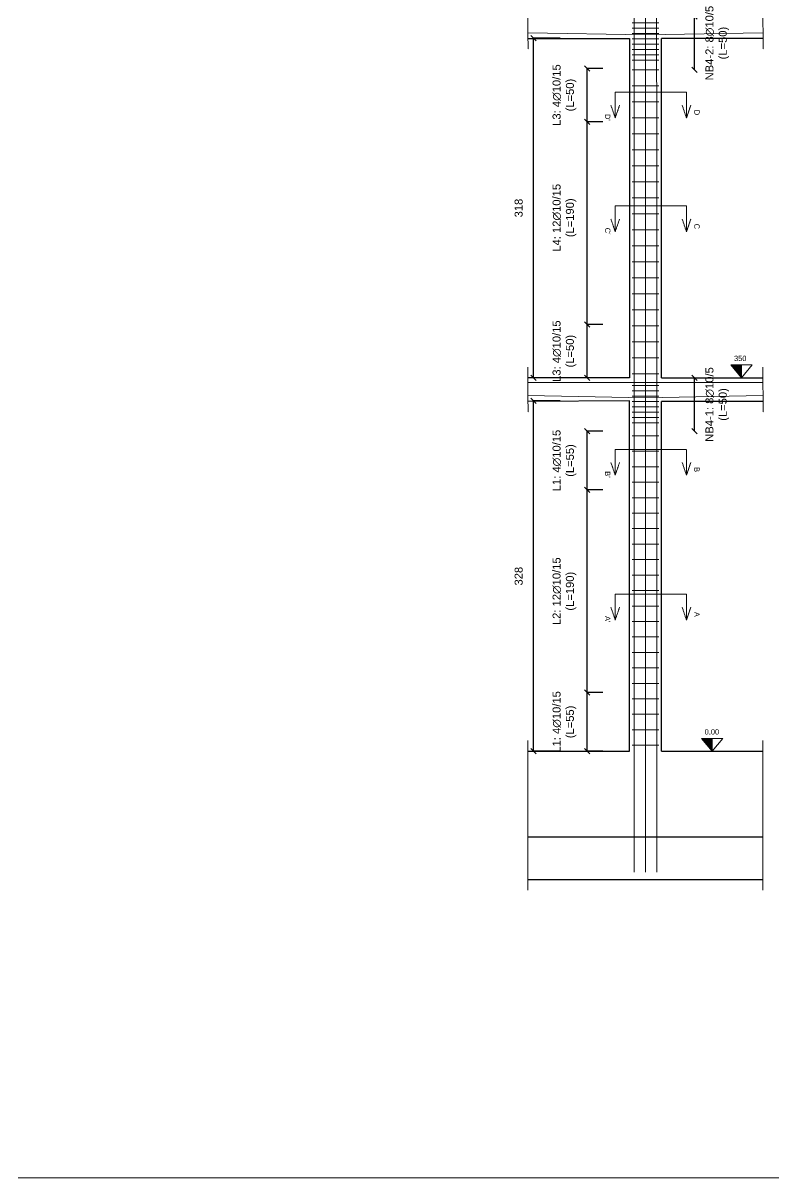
# Model space of a CAD drawing. Header units: millimetres. Extents: x -455371 to 117772, y -78417 to 116564.
# Drawn here: x -317307 to -310268, y 47891 to 58713 of the extents above; entities that cross this region are included whole.
import ezdxf

# ---------------------------------------------------------------- set-up
doc = ezdxf.new("R2010")
doc.units = ezdxf.units.MM
doc.linetypes.add('ACAD_ISO02W100', pattern=[15, 12, -3])
doc.layers.get('0').update_dxf_attribs({"color": 255})
for name, color, linetype, lineweight in [('armature', 5, 'Continuous', 18), ('Cls', 7, 'Continuous', 25), ('quote', 5, 'Continuous', 15), ('Scritte', 7, 'Continuous', 15), ('staffe', 10, 'Continuous', 15), ('tratteggio 1 a 50', 230, 'ACAD_ISO02W100', 15)]:
    doc.layers.add(name, color=color, linetype=linetype, lineweight=lineweight)
doc.layers.add('RETINI', color=253, linetype='Continuous')
doc.styles.get("Standard").update_dxf_attribs({"font": 'arial.ttf'})
doc.dimstyles.new('scala1 a 50', dxfattribs={"dimtxt": 75, "dimasz": 50, "dimexe": 0.18, "dimexo": 250, "dimgap": 100, "dimtad": 2, "dimdec": 0, "dimlfac": 0.1, "dimzin": 0, "dimdsep": 46, "dimtxsty": 'Standard', "dimblk": 'OBLIQUE', "dimcen": -100, "dimadec": 0, "dimazin": 0, "dimtfac": 1, "dimtdec": 0, "dimtofl": 0, "dimtmove": 0, "dimatfit": 3, "dimfxl": 250, "dimfxlon": 1, "dimtolj": 1, "dimtzin": 0, "dimarcsym": 0})

# ---------------------------------------------------------------- blocks, each defined once
blk = doc.blocks.new('_Oblique')
at = {"color": 0, "linetype": 'ByBlock', "lineweight": -2}
blk.add_line((-0.5, -0.5), (0.5, 0.5), dxfattribs=at)
blk = doc.blocks.new('*D1668')
at = {"layer": 'Defpoints', "color": 0, "transparency": 16777216}
for p in [(-312522, 58572), (-311623, 58572), (-311623, 55389)]:
    blk.add_point(p, dxfattribs=at)
at = {"layer": 'quote', "color": 0, "lineweight": -2, "transparency": 16777216}
for p, q in [((-312272, 58572), (-312523, 58572)), ((-312522, 55389), (-312522, 58572)), ((-312272, 55389), (-312523, 55389))]:
    blk.add_line(p, q, dxfattribs=at)
at = {"layer": 'quote', "color": 0, "lineweight": -2, "transparency": 16777216, "xscale": 50, "yscale": 50, "zscale": 50}
for p, rotation in [((-312522, 58572), 90), ((-312522, 55389), 270)]:
    blk.add_blockref('_Oblique', p, dxfattribs=dict(at, rotation=rotation))
at = {"layer": 'quote', "color": 0, "transparency": 16777216, "insert": (-312661, 56980), "char_height": 75, "attachment_point": 5, "rotation": 90}
blk.add_mtext('\\A1;318', dxfattribs=at)
blk = doc.blocks.new('*D1669')
at = {"layer": 'Defpoints', "color": 0, "transparency": 16777216}
for p in [(-312522, 55172), (-311623, 55172), (-311623, 51889)]:
    blk.add_point(p, dxfattribs=at)
at = {"layer": 'quote', "color": 0, "lineweight": -2, "transparency": 16777216}
for p, q in [((-312272, 55172), (-312523, 55172)), ((-312522, 51889), (-312522, 55172)), ((-312272, 51889), (-312523, 51889))]:
    blk.add_line(p, q, dxfattribs=at)
at = {"layer": 'quote', "color": 0, "lineweight": -2, "transparency": 16777216, "xscale": 50, "yscale": 50, "zscale": 50}
for p, rotation in [((-312522, 55172), 90), ((-312522, 51889), 270)]:
    blk.add_blockref('_Oblique', p, dxfattribs=dict(at, rotation=rotation))
at = {"layer": 'quote', "color": 0, "transparency": 16777216, "insert": (-312661, 53530), "char_height": 75, "attachment_point": 5, "rotation": 90}
blk.add_mtext('\\A1;328', dxfattribs=at)
blk = doc.blocks.new('*D1714')
at = {"layer": 'Defpoints', "color": 0, "transparency": 16777216}
for p in [(-312019, 52439), (-311623, 52439), (-311623, 51889)]:
    blk.add_point(p, dxfattribs=at)
at = {"layer": 'quote', "color": 0, "lineweight": -2, "transparency": 16777216}
for p, q in [((-311873, 52439), (-312019, 52439)), ((-312019, 51889), (-312019, 52439)), ((-311873, 51889), (-312019, 51889))]:
    blk.add_line(p, q, dxfattribs=at)
at = {"layer": 'quote', "color": 0, "lineweight": -2, "transparency": 16777216, "xscale": 50, "yscale": 50, "zscale": 50}
for p, rotation in [((-312019, 52439), 90), ((-312019, 51889), 270)]:
    blk.add_blockref('_Oblique', p, dxfattribs=dict(at, rotation=rotation))
at = {"layer": 'quote', "color": 0, "transparency": 16777216, "insert": (-312232, 52164), "char_height": 75, "attachment_point": 5, "rotation": 90}
blk.add_mtext('\\A1;L1: {\\A0;4∅10/15} \\P(L=55)', dxfattribs=at)
blk = doc.blocks.new('*D1703')
at = {"layer": 'Defpoints', "color": 0, "transparency": 16777216}
for p in [(-312019, 54339), (-311623, 54339), (-311623, 52439)]:
    blk.add_point(p, dxfattribs=at)
at = {"layer": 'quote', "color": 0, "lineweight": -2, "transparency": 16777216}
for p, q in [((-311873, 54339), (-312019, 54339)), ((-312019, 52439), (-312019, 54339)), ((-311873, 52439), (-312019, 52439))]:
    blk.add_line(p, q, dxfattribs=at)
at = {"layer": 'quote', "color": 0, "lineweight": -2, "transparency": 16777216, "xscale": 50, "yscale": 50, "zscale": 50}
for p, rotation in [((-312019, 54339), 90), ((-312019, 52439), 270)]:
    blk.add_blockref('_Oblique', p, dxfattribs=dict(at, rotation=rotation))
at = {"layer": 'quote', "color": 0, "transparency": 16777216, "insert": (-312232, 53389), "char_height": 75, "attachment_point": 5, "rotation": 90}
blk.add_mtext('\\A1;L2: {\\A0;12∅10/15} \\P(L=190)', dxfattribs=at)
blk = doc.blocks.new('*D1704')
at = {"layer": 'Defpoints', "color": 0, "transparency": 16777216}
for p in [(-312019, 54889), (-311623, 54889), (-311623, 54339)]:
    blk.add_point(p, dxfattribs=at)
at = {"layer": 'quote', "color": 0, "lineweight": -2, "transparency": 16777216}
for p, q in [((-311873, 54889), (-312019, 54889)), ((-312019, 54339), (-312019, 54889)), ((-311873, 54339), (-312019, 54339))]:
    blk.add_line(p, q, dxfattribs=at)
at = {"layer": 'quote', "color": 0, "lineweight": -2, "transparency": 16777216, "xscale": 50, "yscale": 50, "zscale": 50}
for p, rotation in [((-312019, 54889), 90), ((-312019, 54339), 270)]:
    blk.add_blockref('_Oblique', p, dxfattribs=dict(at, rotation=rotation))
at = {"layer": 'quote', "color": 0, "transparency": 16777216, "insert": (-312232, 54614), "char_height": 75, "attachment_point": 5, "rotation": 90}
blk.add_mtext('\\A1;L1: {\\A0;4∅10/15} \\P(L=55)', dxfattribs=at)
blk = doc.blocks.new('*D1708')
at = {"layer": 'Defpoints', "color": 0, "transparency": 16777216}
for p in [(-312019, 55889), (-311623, 55889), (-311623, 55389)]:
    blk.add_point(p, dxfattribs=at)
at = {"layer": 'quote', "color": 0, "lineweight": -2, "transparency": 16777216}
for p, q in [((-311873, 55889), (-312019, 55889)), ((-312019, 55389), (-312019, 55889)), ((-311873, 55389), (-312019, 55389))]:
    blk.add_line(p, q, dxfattribs=at)
at = {"layer": 'quote', "color": 0, "lineweight": -2, "transparency": 16777216, "xscale": 50, "yscale": 50, "zscale": 50}
for p, rotation in [((-312019, 55889), 90), ((-312019, 55389), 270)]:
    blk.add_blockref('_Oblique', p, dxfattribs=dict(at, rotation=rotation))
at = {"layer": 'quote', "color": 0, "transparency": 16777216, "insert": (-312232, 55639), "char_height": 75, "attachment_point": 5, "rotation": 90}
blk.add_mtext('\\A1;L3: {\\A0;4∅10/15} \\P(L=50)', dxfattribs=at)
blk = doc.blocks.new('*D1709')
at = {"layer": 'Defpoints', "color": 0, "transparency": 16777216}
for p in [(-312019, 57789), (-311623, 57789), (-311623, 55889)]:
    blk.add_point(p, dxfattribs=at)
at = {"layer": 'quote', "color": 0, "lineweight": -2, "transparency": 16777216}
for p, q in [((-311873, 57789), (-312019, 57789)), ((-312019, 55889), (-312019, 57789)), ((-311873, 55889), (-312019, 55889))]:
    blk.add_line(p, q, dxfattribs=at)
at = {"layer": 'quote', "color": 0, "lineweight": -2, "transparency": 16777216, "xscale": 50, "yscale": 50, "zscale": 50}
for p, rotation in [((-312019, 57789), 90), ((-312019, 55889), 270)]:
    blk.add_blockref('_Oblique', p, dxfattribs=dict(at, rotation=rotation))
at = {"layer": 'quote', "color": 0, "transparency": 16777216, "insert": (-312232, 56889), "char_height": 75, "attachment_point": 5, "rotation": 90}
blk.add_mtext('\\A1;L4: {\\A0;12∅10/15} \\P(L=190)', dxfattribs=at)
blk = doc.blocks.new('*D1710')
at = {"layer": 'Defpoints', "color": 0, "transparency": 16777216}
for p in [(-312019, 58289), (-311623, 58289), (-311623, 57789)]:
    blk.add_point(p, dxfattribs=at)
at = {"layer": 'quote', "color": 0, "lineweight": -2, "transparency": 16777216}
for p, q in [((-311873, 58289), (-312019, 58289)), ((-312019, 57789), (-312019, 58289)), ((-311873, 57789), (-312019, 57789))]:
    blk.add_line(p, q, dxfattribs=at)
at = {"layer": 'quote', "color": 0, "lineweight": -2, "transparency": 16777216, "xscale": 50, "yscale": 50, "zscale": 50}
for p, rotation in [((-312019, 58289), 90), ((-312019, 57789), 270)]:
    blk.add_blockref('_Oblique', p, dxfattribs=dict(at, rotation=rotation))
at = {"layer": 'quote', "color": 0, "transparency": 16777216, "insert": (-312232, 58039), "char_height": 75, "attachment_point": 5, "rotation": 90}
blk.add_mtext('\\A1;L3: {\\A0;4∅10/15} \\P(L=50)', dxfattribs=at)
blk = doc.blocks.new('*U3104')
at = {"layer": 'staffe'}
blk.add_lwpolyline([(-125, 0), (125, 0)], dxfattribs=at)
blk = doc.blocks.new('*U3105')
at = {"layer": 'staffe', "color": 0, "linetype": 'ByBlock', "lineweight": -2, "transparency": 16777216}
for p in [(0, 350), (0, 300), (0, 250), (0, 200), (0, 150), (0, 100), (0, 50), (0, 0)]:
    blk.add_blockref('*U3104', p, dxfattribs=at)
blk = doc.blocks.new('*U3090')
at = {"layer": 'staffe'}
blk.add_lwpolyline([(-125, 0), (125, 0)], dxfattribs=at)
blk = doc.blocks.new('*U3091')
at = {"layer": 'staffe', "color": 0, "linetype": 'ByBlock', "lineweight": -2, "transparency": 16777216}
for p in [(0, 350), (0, 300), (0, 250), (0, 200), (0, 150), (0, 100), (0, 50), (0, 0)]:
    blk.add_blockref('*U3090', p, dxfattribs=at)
blk = doc.blocks.new('*U3096')
at = {"layer": 'staffe'}
blk.add_lwpolyline([(-125, 0), (125, 0)], dxfattribs=at)
blk = doc.blocks.new('*U3097')
at = {"layer": 'staffe', "color": 0, "linetype": 'ByBlock', "lineweight": -2, "transparency": 16777216}
for p in [(0, 2900), (0, 2755), (0, 2610), (0, 2465), (0, 2320), (0, 2175), (0, 2030), (0, 1885), (0, 1740), (0, 1595), (0, 1450), (0, 1305), (0, 1160), (0, 1015), (0, 870), (0, 725), (0, 580), (0, 435), (0, 290), (0, 145), (0, 0)]:
    blk.add_blockref('*U3096', p, dxfattribs=at)
blk = doc.blocks.new('*U3098')
at = {"layer": 'staffe'}
blk.add_lwpolyline([(-125, 0), (125, 0)], dxfattribs=at)
blk = doc.blocks.new('*U3099')
at = {"layer": 'staffe', "color": 0, "linetype": 'ByBlock', "lineweight": -2, "transparency": 16777216}
for p in [(0, 2850), (0, 2700), (0, 2550), (0, 2400), (0, 2250), (0, 2100), (0, 1950), (0, 1800), (0, 1650), (0, 1500), (0, 1350), (0, 1200), (0, 1050), (0, 900), (0, 750), (0, 600), (0, 450), (0, 300), (0, 150), (0, 0)]:
    blk.add_blockref('*U3098', p, dxfattribs=at)
blk = doc.blocks.new('*D3145')
at = {"layer": 'Defpoints', "color": 0, "transparency": 16777216}
for p in [(-311201, 58776), (-311012, 58776), (-311201, 58276)]:
    blk.add_point(p, dxfattribs=at)
at = {"layer": 'quote', "color": 0, "lineweight": -2, "transparency": 16777216}
for p, q in [((-311012, 58776), (-311012, 58776)), ((-311012, 58276), (-311012, 58776)), ((-311012, 58276), (-311012, 58276))]:
    blk.add_line(p, q, dxfattribs=at)
at = {"layer": 'quote', "color": 0, "lineweight": -2, "transparency": 16777216, "xscale": 50, "yscale": 50, "zscale": 50}
for p, rotation in [((-311012, 58776), 90), ((-311012, 58276), 270)]:
    blk.add_blockref('_Oblique', p, dxfattribs=dict(at, rotation=rotation))
at = {"layer": 'quote', "color": 0, "transparency": 16777216, "insert": (-310799, 58526), "char_height": 75, "attachment_point": 5, "rotation": 90}
blk.add_mtext('\\A1;NB4-2: {\\A0;8∅10/5} \\P(L=50)', dxfattribs=at)
blk = doc.blocks.new('*D3146')
at = {"layer": 'Defpoints', "color": 0, "transparency": 16777216}
for p in [(-311201, 55389), (-311012, 55389), (-311201, 54889)]:
    blk.add_point(p, dxfattribs=at)
at = {"layer": 'quote', "color": 0, "lineweight": -2, "transparency": 16777216}
for p, q in [((-311012, 55389), (-311012, 55389)), ((-311012, 54889), (-311012, 55389)), ((-311012, 54889), (-311012, 54889))]:
    blk.add_line(p, q, dxfattribs=at)
at = {"layer": 'quote', "color": 0, "lineweight": -2, "transparency": 16777216, "xscale": 50, "yscale": 50, "zscale": 50}
for p, rotation in [((-311012, 55389), 90), ((-311012, 54889), 270)]:
    blk.add_blockref('_Oblique', p, dxfattribs=dict(at, rotation=rotation))
at = {"layer": 'quote', "color": 0, "transparency": 16777216, "insert": (-310799, 55139), "char_height": 75, "attachment_point": 5, "rotation": 90}
blk.add_mtext('\\A1;NB4-1: {\\A0;8∅10/5} \\P(L=50)', dxfattribs=at)

msp = doc.modelspace()

# ---------------------------------------------------------------- hatches: boundary and pattern name
at = {"layer": 'RETINI'}
h = msp.add_hatch(color=256, dxfattribs=at)
h.dxf.hatch_style = 1
h.paths.add_polyline_path([(-310671.4, 55509.9), (-310571.4, 55388.5), (-310571.4, 55509.9)])
h = msp.add_hatch(color=256, dxfattribs=at)
h.dxf.hatch_style = 1
h.paths.add_polyline_path([(-310946.7, 52009.9), (-310846.7, 51888.5), (-310846.7, 52009.9)])

# ---------------------------------------------------------------- linework, layer by layer
at = {"layer": 'armature'}
for points in [[(-311576.7, 50755.5), (-311577.7, 65563.5)], [(-311471.7, 50755.5), (-311472.7, 65563.5)], [(-311366.7, 50755.5), (-311367.7, 65563.5)], [(-311472.7, 58602.7), (-311472.7, 58602.7), (-311472.7, 58602.7), (-312574.2, 58623.5)], [(-311472.5, 58602.7), (-310370.8, 58623.2)], [(-310370.8, 55346.5), (-310370.8, 55346.5), (-310370.8, 55346.5), (-312574.2, 55346.5)], [(-311472.7, 55202.7), (-311472.7, 55202.7), (-311472.7, 55202.7), (-312574.2, 55223.5)], [(-311472.5, 55202.7), (-310370.8, 55223.2)]]:
    msp.add_lwpolyline(points, dxfattribs=at)
at = {"layer": 'Cls'}
for points in [[(-312574.6, 58568.5), (-311622.7, 58568.5), (-311622.7, 55388.5), (-312574.6, 55388.5)], [(-310370.8, 58568.5), (-311322.7, 58568.5)], [(-311322.7, 55388.5), (-311322.7, 58568.5)], [(-311322.7, 55388.5), (-310370.8, 55388.5)], [(-312574.6, 51888.5), (-311622.7, 51888.5), (-311622.7, 55172.2), (-312574.6, 55168.5)], [(-311322.7, 51888.5), (-311322.7, 55168.5)], [(-310370.8, 55168.5), (-311322.7, 55168.5)], [(-311322.7, 51888.5), (-310370.8, 51888.5)], [(-312574.6, 51088.5), (-310370.8, 51088.5)], [(-312574.6, 50688.5), (-310370.8, 50688.5)]]:
    msp.add_lwpolyline(points, dxfattribs=at)
at = {"layer": 'quote'}
msp.add_lwpolyline([(-348520.9, 70223.3), (-296872.7, 70223.3), (-296872.7, 47890.5), (-348520.9, 47890.5)], close=True, dxfattribs=at)
for points in [[(-310571.4, 55388.5), (-310671.4, 55509.9), (-310471.4, 55509.9), (-310571.4, 55388.5)], [(-310571.4, 55388.5), (-310571.4, 55509.9)], [(-310846.7, 51888.5), (-310946.7, 52009.9), (-310746.7, 52009.9), (-310846.7, 51888.5)], [(-310846.7, 51888.5), (-310846.7, 52009.9)]]:
    msp.add_lwpolyline(points, dxfattribs=at)
at = {"layer": 'tratteggio 1 a 50'}
for points in [[(-312574.6, 58888.5), (-312573.3, 58468.5)], [(-310371.1, 58888.5), (-310369.8, 58468.5)], [(-311128.1, 57943.9), (-311128.1, 57943.9), (-311087.7, 57824.3), (-311087.7, 58066.2), (-311755.6, 58066.2), (-311755.6, 57824.3)], [(-311715.2, 57943.9), (-311715.2, 57943.9), (-311755.6, 57824.3), (-311796, 57943.9), (-311796, 57943.9)], [(-311128.1, 56877.3), (-311128.1, 56877.3), (-311087.7, 56757.8), (-311087.7, 56999.6), (-311755.6, 56999.6), (-311755.6, 56757.8)], [(-311715.2, 56877.3), (-311715.2, 56877.3), (-311755.6, 56757.8), (-311796, 56877.3), (-311796, 56877.3)], [(-312574.6, 55488.5), (-312573.3, 55068.5)], [(-310371.1, 55488.5), (-310369.8, 55068.5)], [(-311128.1, 54595.7), (-311128.1, 54595.7), (-311087.7, 54476.1), (-311087.7, 54717.9), (-311755.6, 54717.9), (-311755.6, 54476.1)], [(-311715.2, 54595.7), (-311715.2, 54595.7), (-311755.6, 54476.1), (-311796, 54595.7), (-311796, 54595.7)], [(-311128.1, 53238.8), (-311128.1, 53238.8), (-311087.7, 53119.2), (-311087.7, 53361.1), (-311755.6, 53361.1), (-311755.6, 53119.2)], [(-311715.2, 53238.8), (-311715.2, 53238.8), (-311755.6, 53119.2), (-311796, 53238.8), (-311796, 53238.8)], [(-312574.6, 51988.5), (-312574.6, 50588.5)], [(-310370.8, 51988.5), (-310370.8, 50588.5)]]:
    msp.add_lwpolyline(points, dxfattribs=at)
for points in [[(-311087.7, 57824.3), (-311047.3, 57943.9), (-311047.3, 57943.9), (-311047.3, 57943.9)], [(-311087.7, 56757.8), (-311047.3, 56877.3), (-311047.3, 56877.3), (-311047.3, 56877.3)], [(-311087.7, 54476.1), (-311047.3, 54595.7), (-311047.3, 54595.7), (-311047.3, 54595.7)], [(-311087.7, 53119.2), (-311047.3, 53238.8), (-311047.3, 53238.8), (-311047.3, 53238.8)]]:
    msp.add_lwpolyline(points, close=True, dxfattribs=at)

# ---------------------------------------------------------------- block references
at = {"layer": 'staffe'}
for name, p in [('*U3105', (-311472.7, 58367.2)), ('*U3099', (-311472.7, 55426.2)), ('*U3091', (-311472.7, 54967.2)), ('*U3097', (-311472.7, 51945.4))]:
    msp.add_blockref(name, p, dxfattribs=at)

# ---------------------------------------------------------------- texts
at = {"layer": 'Scritte', "char_height": 50, "attachment_point": 1, "rotation": 270}
for s, insert in [("D'", (-311801.3, 57861.9)), ('D', (-310964.7, 57900.4)), ('C', (-310964.7, 56833.9)), ("C'", (-311801.3, 56795.4)), ("B'", (-311801.3, 54513.7)), ('B', (-310964.7, 54552.2)), ("A'", (-311801.3, 53156.8)), ('A', (-310964.7, 53195.3))]:
    msp.add_mtext_dynamic_manual_height_columns(s, width=371.945, gutter_width=12.5, heights=[0], dxfattribs=dict(at, insert=insert))
at = {"layer": 'Scritte', "char_height": 50, "attachment_point": 1}
for s, insert in [('350', (-310642.1, 55596.1)), ('0.00', (-310917.5, 52096.1))]:
    msp.add_mtext_dynamic_manual_height_columns(s, width=147.198, gutter_width=12.5, heights=[0], dxfattribs=dict(at, insert=insert))

# ---------------------------------------------------------------- dimensions: what is measured, and where the dimension line sits
at = {"layer": 'quote'}
for base, p1, p2, text, picture, middle in [((-311012.2, 58776.2), (-311201.2, 58276.2), (-311201.2, 58776.2), 'NB4-2: {\\A0;8∅10/5} \\P(L=<>)', '*D3145', (-311012.2, 58526.2)), ((-312018.6, 58288.5), (-311622.7, 57788.5), (-311622.7, 58288.5), 'L3: {\\A0;4∅10/15} \\P(L=<>)', '*D1710', (-312018.6, 58038.5)), ((-312018.6, 57788.5), (-311622.7, 55888.5), (-311622.7, 57788.5), 'L4: {\\A0;12∅10/15} \\P(L=<>)', '*D1709', (-312018.6, 56888.5)), ((-312018.6, 55888.5), (-311622.7, 55388.5), (-311622.7, 55888.5), 'L3: {\\A0;4∅10/15} \\P(L=<>)', '*D1708', (-312018.6, 55638.5)), ((-311012.2, 55388.5), (-311201.2, 54888.5), (-311201.2, 55388.5), 'NB4-1: {\\A0;8∅10/5} \\P(L=<>)', '*D3146', (-311012.2, 55138.5)), ((-312018.6, 54888.5), (-311622.7, 54338.5), (-311622.7, 54888.5), 'L1: {\\A0;4∅10/15} \\P(L=<>)', '*D1704', (-312018.6, 54613.5)), ((-312018.6, 54338.5), (-311622.7, 52438.5), (-311622.7, 54338.5), 'L2: {\\A0;12∅10/15} \\P(L=<>)', '*D1703', (-312018.6, 53388.5)), ((-312018.6, 52438.5), (-311622.7, 51888.5), (-311622.7, 52438.5), 'L1: {\\A0;4∅10/15} \\P(L=<>)', '*D1714', (-312018.6, 52163.5))]:
    dim = msp.add_linear_dim(base=base, p1=p1, p2=p2, angle=90, text=text, dimstyle='scala1 a 50', dxfattribs=at)
    dim.commit()
    dim.dimension.update_dxf_attribs({"geometry": picture, "text_midpoint": middle, "dimtype": 161})
for base, p1, p2, picture, middle in [((-312522.4, 58572.2), (-311622.7, 55388.5), (-311622.7, 58572.2), '*D1668', (-312660.7, 56980.4)), ((-312522.4, 55172.2), (-311622.7, 51888.5), (-311622.7, 55172.2), '*D1669', (-312660.7, 53530.4))]:
    dim = msp.add_linear_dim(base=base, p1=p1, p2=p2, angle=90, dimstyle='scala1 a 50', dxfattribs=at)
    dim.commit()
    dim.dimension.update_dxf_attribs({"geometry": picture, "text_midpoint": middle})

doc.saveas('drawing.dxf')
